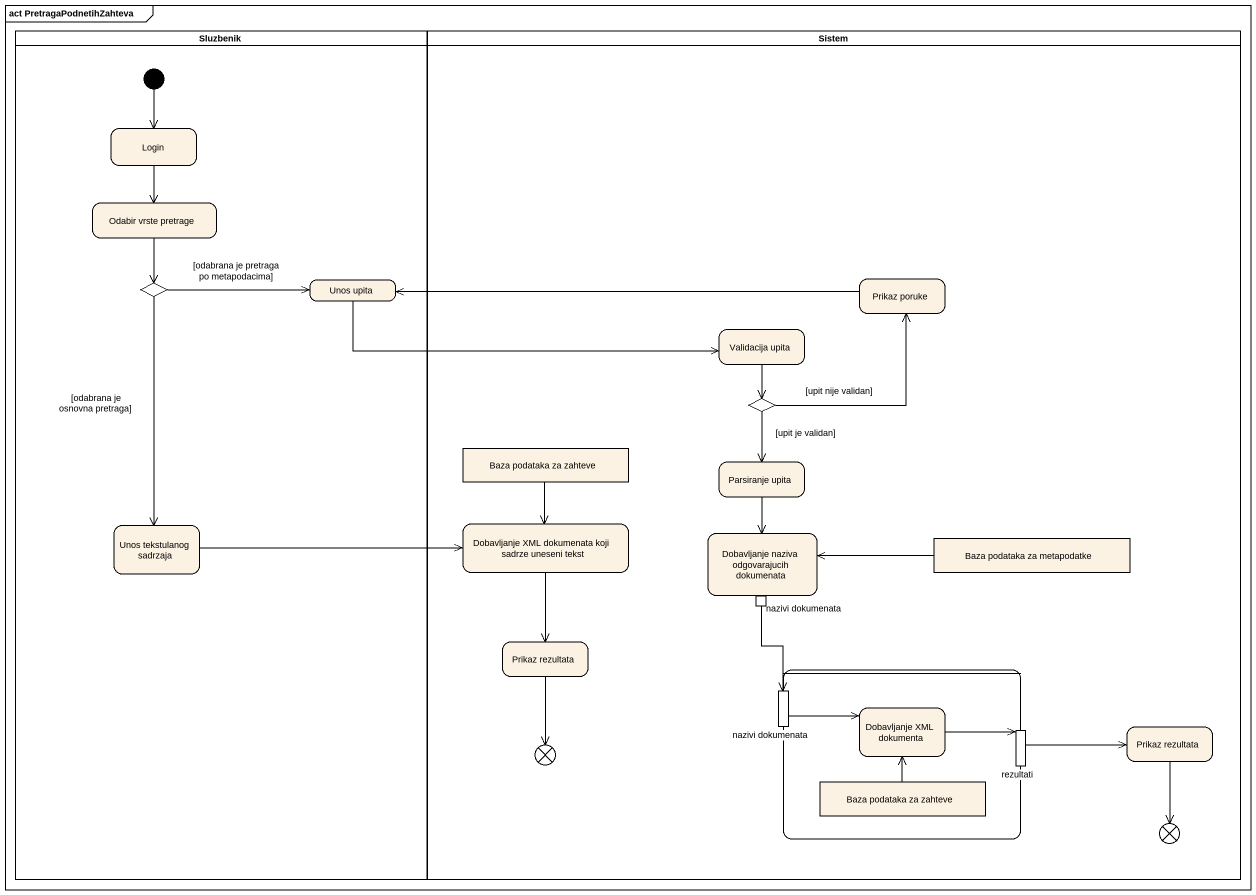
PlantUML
@startuml
mainframe act PretragaPodnetihZahteva
hide empty description
state Sluzbenik <<partition>> {
  state Login
  state "Odabir vrste pretrage" as Odabir_vrste_pretrage
  state choice1 <<choice>>
  state "Unos upita" as Unos_upita
  state "Unos tekstulanog sadrzaja" as Unos_tekstulanog_sadrzaja
  [*] --> Login
}
state Sistem <<partition>> {
  state "Prikaz poruke" as Prikaz_poruke
  state "Validacija upita" as Validacija_upita
  state choice2 <<choice>>
  state "Baza podataka za zahteve" as Baza_podataka_za_zahteve <<object>>
  state "Parsiranje upita" as Parsiranje_upita
  state "Dobavljanje XML dokumenata koji sadrze uneseni tekst" as Dobavljanje_XML_dokumenata
  state "Dobavljanje naziva odgovarajucih dokumenata" as Dobavljanje_naziva {
    state "nazivi dokumenata" as nazivi_dokumenata <<outputPin>>
  }
  state "Baza podataka za metapodatke" as Baza_podataka_za_metapodatke <<object>>
  state "Prikaz rezultata" as Prikaz_rezultata
  state " " as state1 {
    state "nazivi dokumenata" as nazivi_dokumenata_2 <<inputPin>>
    state "Dobavljanje XML dokumenta" as Dobavljanje_XML_dokumenta
    state rezultati <<inputPin>>
    state "Baza podataka za zahteve" as Baza_podataka_za_zahteve_2 <<object>>
  }
  state "Prikaz rezultata" as Prikaz_rezultata_2
  state flowfinal1 <<end>>
  state flowfinal2 <<end>>
}
Login --> Odabir_vrste_pretrage
Odabir_vrste_pretrage --> choice1
choice1 -right-> Unos_upita : [odabrana je pretraga po metapodacima]
choice1 --> Unos_tekstulanog_sadrzaja : [odabrana je osnovna pretraga]
Unos_upita -right-> Validacija_upita
Prikaz_poruke -left-> Unos_upita
Validacija_upita --> choice2
choice2 -up-> Prikaz_poruke : [upit nije validan]
choice2 --> Parsiranje_upita : [upit je validan]
Baza_podataka_za_zahteve --> Dobavljanje_XML_dokumenata
Parsiranje_upita --> Dobavljanje_naziva
Unos_tekstulanog_sadrzaja -right-> Dobavljanje_XML_dokumenata
Dobavljanje_XML_dokumenata --> Prikaz_rezultata
Baza_podataka_za_metapodatke -left-> Dobavljanje_naziva
nazivi_dokumenata --> nazivi_dokumenata_2
Prikaz_rezultata --> flowfinal1
nazivi_dokumenata_2 -right-> Dobavljanje_XML_dokumenta
Dobavljanje_XML_dokumenta -right-> rezultati
rezultati -right-> Prikaz_rezultata_2
Prikaz_rezultata_2 --> flowfinal2
Baza_podataka_za_zahteve_2 -up-> Dobavljanje_XML_dokumenta
@enduml
